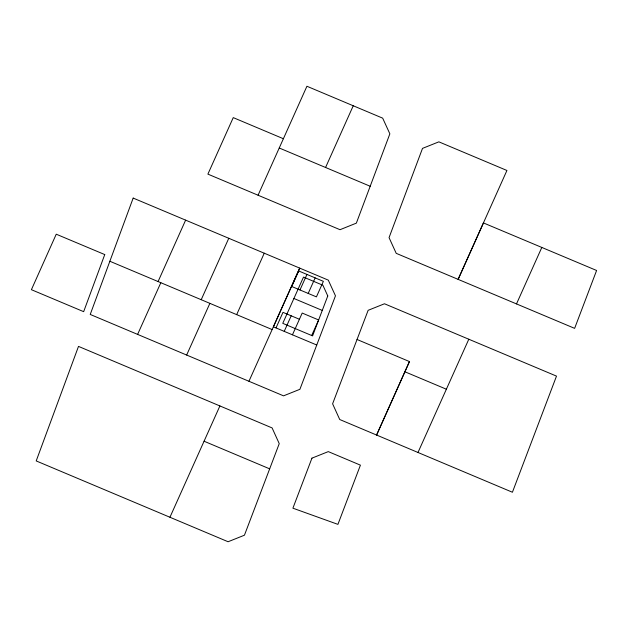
<?xml version="1.0" encoding="UTF-8"?>
<svg xmlns="http://www.w3.org/2000/svg" width="628" height="628" viewBox="0 0 628 628"><rect width="100%" height="100%" fill="white"/><g stroke="black" fill="none" stroke-linecap="round" stroke-linejoin="round"><path stroke-width="0.94" d="M269.671 468.849L279.24 443.643L272.105 427.927L78.5 346.397L36.204 460.928L228.09 541.744L244.441 535.205L269.671 468.849L204.069 441.225M357.042 339.489L332.605 403.812L339.732 419.52L512.417 492.242L556.502 376.117L384.485 303.771L368.141 310.311L357.042 339.489L409.464 361.563L376.596 435.031L409.464 361.563M276.022 327.887L282.985 312.351L299.423 319.267M299.98 289.963L306.943 274.428M284.241 331.341L291.204 315.805M308.199 293.425L315.162 277.89M292.46 334.795L302.201 313.058L318.639 319.974L311.676 335.501M158.075 281.556L185.629 220.138M137.611 334.394L160.831 282.718M201.219 299.705L228.773 238.279M258.061 195.222L306.919 86.256L382.68 118.158L389.862 133.835L356.351 223.136L340.023 229.699L207.892 174.121L233.247 117.617L283.401 138.733M186.649 355.04L209.878 303.355M236.67 314.644L264.255 253.202M325.571 167.488L353.242 105.771M169.945 517.252L219.902 405.939M248.947 381.267L299.705 268.101L273.392 326.819L316.755 345.015M417.989 452.474L468.81 339.214M516.499 303.905L541.815 247.44L596.6 270.48L574.628 328.358L396.213 253.335L389.054 237.635L422.511 148.381L438.862 141.842L506.929 170.478L458.126 279.366L483.442 222.924L541.815 247.44M279.248 147.996L370.19 186.257M293.904 298.488L322.274 310.42M404.879 371.76L446.375 389.219M109.861 261.256L272.152 329.567M104.75 254.576L83.657 311.669L31.4 289.689L56.245 234.197L104.75 254.576M133.175 198.079L90.228 314.447L283.55 395.844L299.901 389.305L335.462 295.827L328.295 280.135L133.175 198.079M327.777 295.945L312.587 335.886L282.765 323.341L303.497 277.089L322.894 285.245L327.777 295.945M311.943 458.15L292.907 508.185L337.919 524.372L360.425 465.152L328.287 451.611L311.943 458.15M298.724 270.974L291.761 286.509L316.418 296.879L323.381 281.344L298.724 270.974"/></g></svg>
